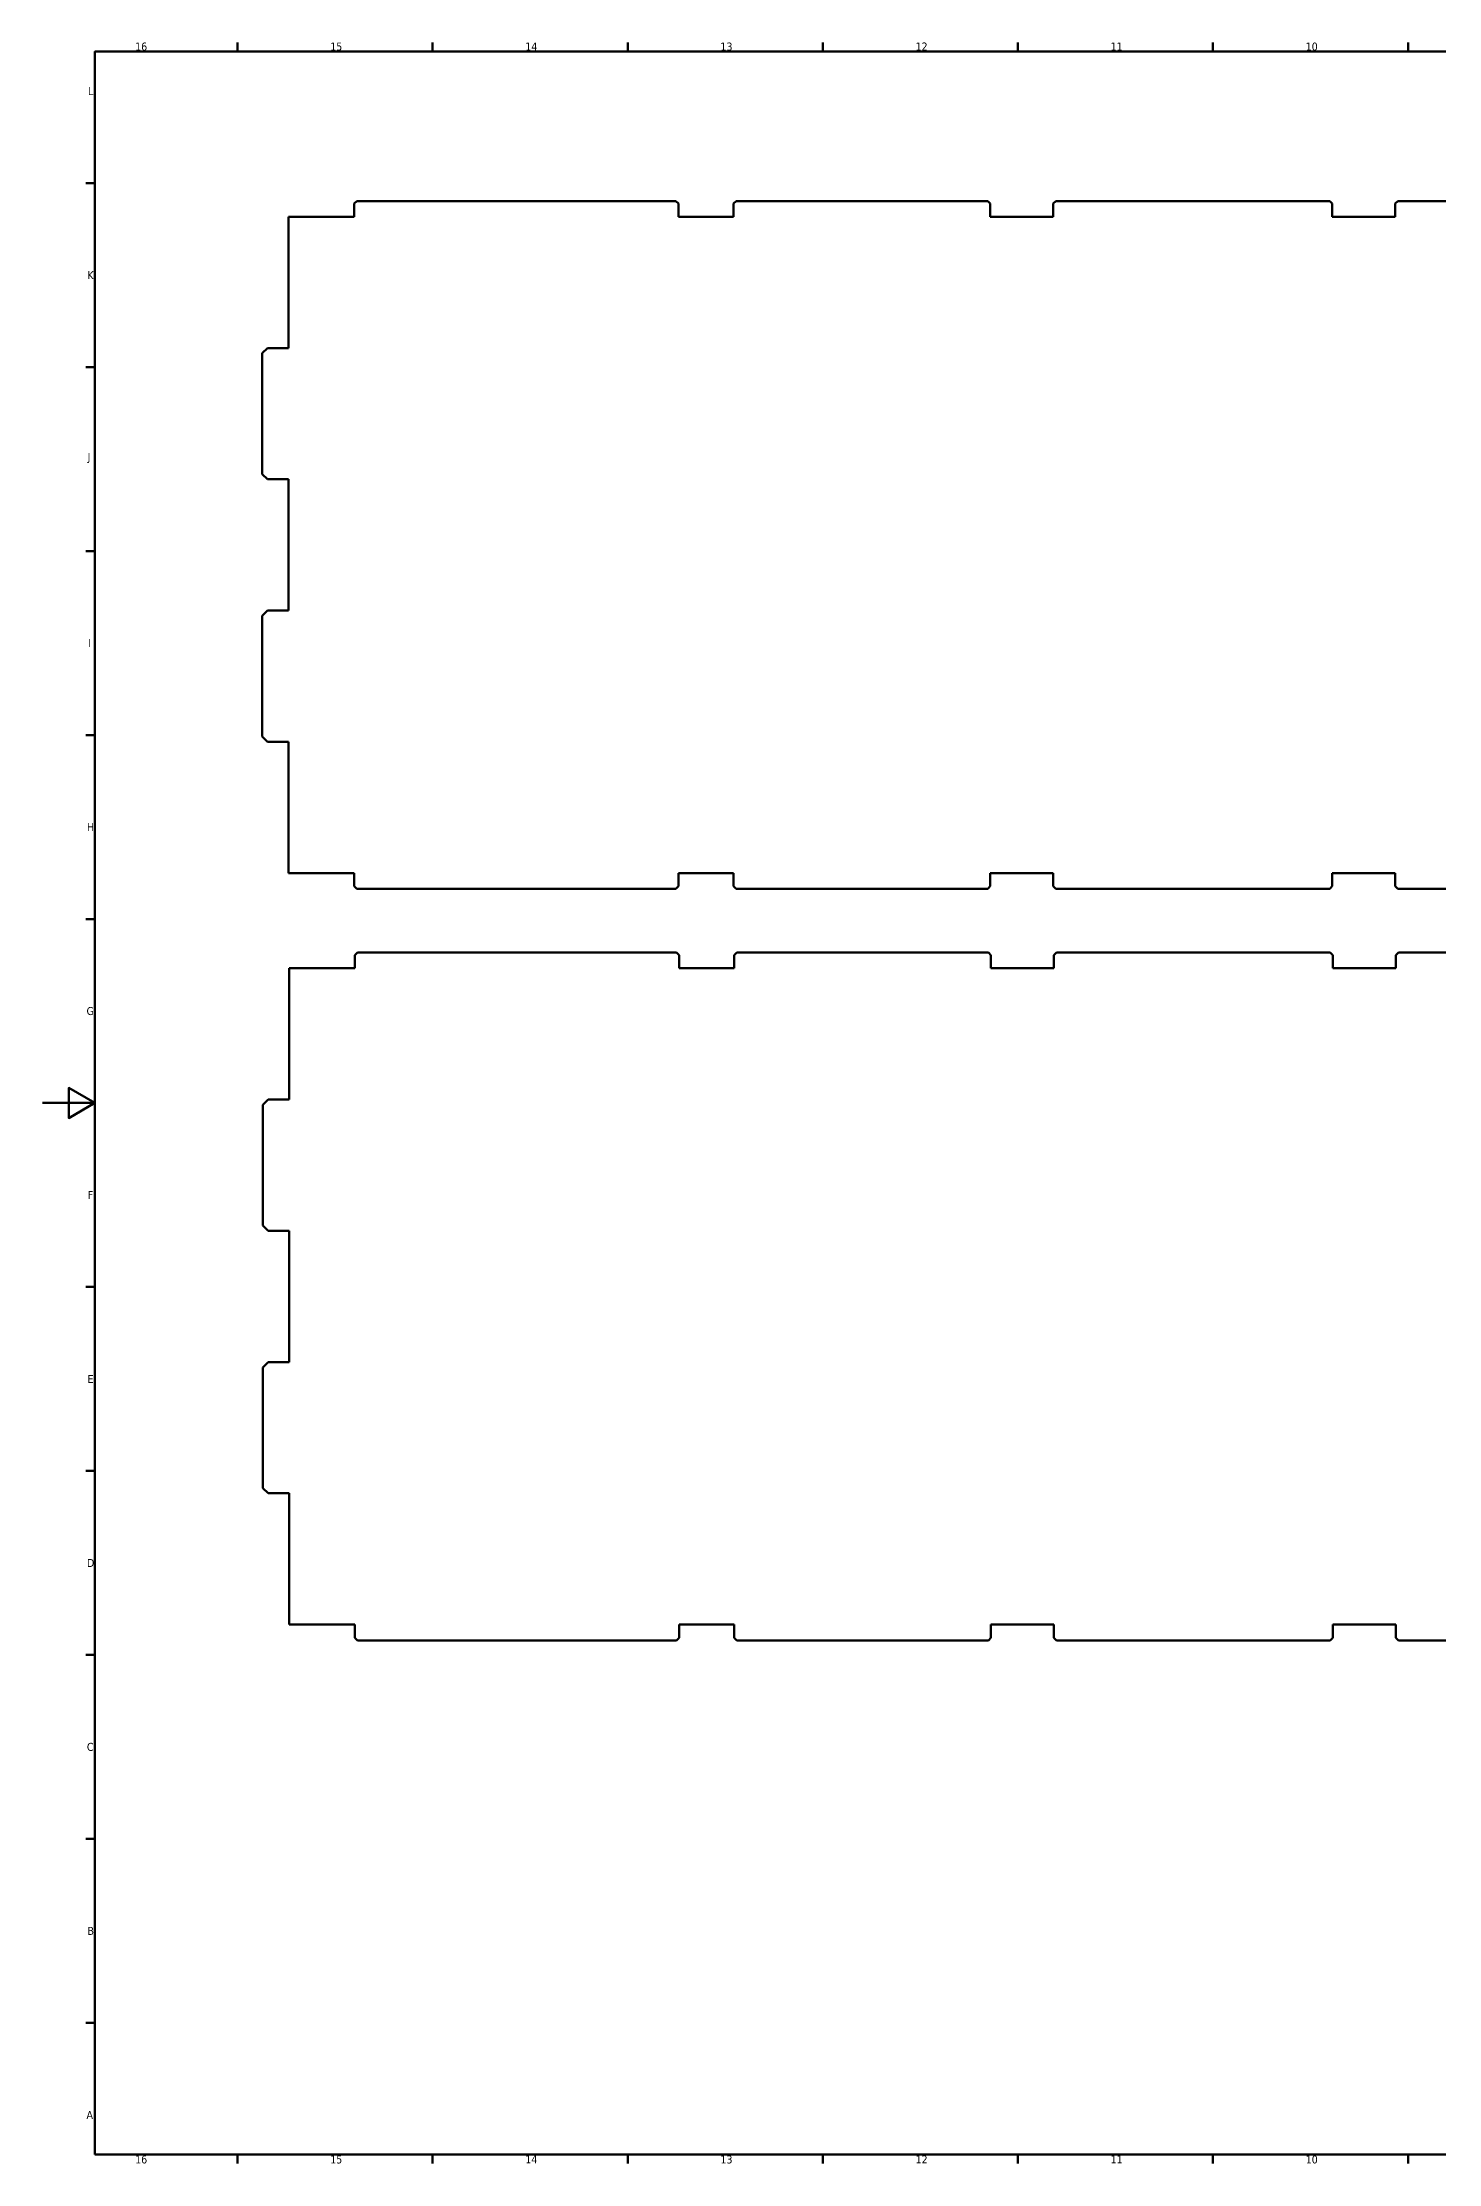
# Model space of a CAD drawing. Header units: inches. Extents: x 0 to 46.8, y 0 to 33.1.
# Drawn here: x 0 to 20.94, y 0.65 to 32.46 of the extents above; entities that cross this region are included whole.
import ezdxf

# ---------------------------------------------------------------- set-up
doc = ezdxf.new("R2010")
doc.units = ezdxf.units.IN
doc.header["$MEASUREMENT"] = 0
doc.layers.add('Border (ANSI)', color=7, linetype='Continuous', lineweight=70)
doc.layers.add('Visible (ANSI)', color=7, linetype='Continuous', lineweight=50)
doc.styles.add('Note Text (ANSI)', font='tahoma.ttf')

# ---------------------------------------------------------------- blocks, each defined once
blk = doc.blocks.new('Borders Default Border')
at = {"layer": 'Border (ANSI)'}
for p, q in [((2.926, 32.323), (2.926, 32.459)), ((5.851, 32.323), (5.851, 32.459)), ((8.777, 32.323), (8.777, 32.459)), ((11.703, 32.323), (11.703, 32.459)), ((14.628, 32.323), (14.628, 32.459)), ((17.554, 32.323), (17.554, 32.459)), ((20.48, 32.323), (20.48, 32.459)), ((0.787, 30.351), (0.652, 30.351)), ((0.787, 27.592), (0.652, 27.592)), ((0.787, 24.833), (0.652, 24.833)), ((0.787, 22.073), (0.652, 22.073)), ((0.787, 19.314), (0.652, 19.314)), ((0.787, 13.796), (0.652, 13.796)), ((0.787, 11.037), (0.652, 11.037)), ((0.787, 8.278), (0.652, 8.278)), ((0.787, 5.518), (0.652, 5.518)), ((0.787, 2.759), (0.652, 2.759)), ((2.926, 0.787), (2.926, 0.652)), ((5.851, 0.787), (5.851, 0.652)), ((8.777, 0.787), (8.777, 0.652)), ((11.703, 0.787), (11.703, 0.652)), ((14.628, 0.787), (14.628, 0.652)), ((17.554, 0.787), (17.554, 0.652)), ((20.48, 0.787), (20.48, 0.652))]:
    blk.add_line(p, q, dxfattribs=at)
at = {"layer": 'Border (ANSI)', "flags": 128}
for points in [[(0.787, 0.787), (0.787, 32.323), (46.024, 32.323), (46.024, 0.787), (0.787, 0.787)], [(0, 16.555), (0.787, 16.555), (0.394, 16.782), (0.394, 16.328), (0.787, 16.555)]]:
    blk.add_lwpolyline(points, dxfattribs=at)
at = {"layer": 'Border (ANSI)', "char_height": 0.12, "attachment_point": 7, "style": 'Note Text (ANSI)'}
for s, insert in [('16', (1.391, 32.336)), ('15', (4.316, 32.336)), ('14', (7.242, 32.339)), ('13', (10.168, 32.336)), ('12', (13.094, 32.339)), ('11', (16.019, 32.339)), ('10', (18.945, 32.336)), ('L', (0.683, 31.671)), ('K', (0.675, 28.911)), ('J', (0.678, 26.151)), ('I', (0.688, 23.393)), ('H', (0.668, 20.634)), ('G', (0.662, 17.872)), ('F', (0.681, 15.116)), ('E', (0.677, 12.356)), ('D', (0.668, 9.597)), ('C', (0.667, 6.836)), ('B', (0.675, 4.079)), ('A', (0.661, 1.32)), ('16', (1.391, 0.649)), ('15', (4.316, 0.649)), ('14', (7.242, 0.652)), ('13', (10.168, 0.649)), ('12', (13.094, 0.652)), ('11', (16.019, 0.652)), ('10', (18.945, 0.649))]:
    blk.add_mtext(s, dxfattribs=dict(at, insert=insert))

msp = doc.modelspace()

# ---------------------------------------------------------------- linework, layer by layer
at = {"layer": 'Visible (ANSI)'}
for p, q in [((4.677, 30.043), (4.716, 30.082)), ((4.677, 30.043), (4.677, 29.846)), ((9.499, 30.082), (4.716, 30.082)), ((9.499, 30.082), (9.538, 30.043)), ((9.538, 29.846), (9.538, 30.043)), ((10.365, 30.043), (10.404, 30.082)), ((10.365, 30.043), (10.365, 29.846)), ((14.176, 30.082), (10.404, 30.082)), ((14.176, 30.082), (14.215, 30.043)), ((14.215, 29.846), (14.215, 30.043)), ((15.158, 30.043), (15.197, 30.082)), ((15.158, 30.043), (15.158, 29.846)), ((19.305, 30.082), (15.197, 30.082)), ((19.305, 30.082), (19.344, 30.043)), ((19.344, 29.846), (19.344, 30.043)), ((20.287, 30.043), (20.326, 30.082)), ((20.287, 30.043), (20.287, 29.846)), ((24.097, 30.082), (20.326, 30.082)), ((3.689, 29.846), (3.689, 27.877)), ((4.677, 29.846), (3.689, 29.846)), ((10.365, 29.846), (9.538, 29.846)), ((15.158, 29.846), (14.215, 29.846)), ((20.287, 29.846), (19.344, 29.846)), ((3.295, 27.799), (3.374, 27.877)), ((3.295, 27.799), (3.295, 25.988)), ((3.689, 27.877), (3.374, 27.877)), ((3.374, 25.909), (3.295, 25.988)), ((3.374, 25.909), (3.689, 25.909)), ((3.689, 25.909), (3.689, 23.94)), ((3.295, 23.862), (3.374, 23.94)), ((3.295, 23.862), (3.295, 22.051)), ((3.689, 23.94), (3.374, 23.94)), ((3.374, 21.972), (3.295, 22.051)), ((3.374, 21.972), (3.689, 21.972)), ((3.689, 21.972), (3.689, 20.003)), ((3.689, 20.003), (4.677, 20.003)), ((4.677, 20.003), (4.677, 19.806)), ((4.716, 19.767), (4.677, 19.806)), ((4.716, 19.767), (9.499, 19.767)), ((9.538, 19.806), (9.499, 19.767)), ((9.538, 20.003), (10.365, 20.003)), ((9.538, 19.806), (9.538, 20.003)), ((10.365, 20.003), (10.365, 19.806)), ((10.404, 19.767), (10.365, 19.806)), ((10.404, 19.767), (14.176, 19.767)), ((14.215, 19.806), (14.176, 19.767)), ((14.215, 20.003), (15.158, 20.003)), ((14.215, 19.806), (14.215, 20.003)), ((15.158, 20.003), (15.158, 19.806)), ((15.197, 19.767), (15.158, 19.806)), ((15.197, 19.767), (19.305, 19.767)), ((19.344, 19.806), (19.305, 19.767)), ((19.344, 20.003), (20.287, 20.003)), ((19.344, 19.806), (19.344, 20.003)), ((20.287, 20.003), (20.287, 19.806)), ((20.326, 19.767), (20.287, 19.806)), ((20.326, 19.767), (24.097, 19.767)), ((4.687, 18.771), (4.726, 18.811)), ((4.687, 18.771), (4.687, 18.575)), ((9.509, 18.811), (4.726, 18.811)), ((9.509, 18.811), (9.548, 18.771)), ((9.548, 18.575), (9.548, 18.771)), ((10.375, 18.771), (10.414, 18.811)), ((10.375, 18.771), (10.375, 18.575)), ((14.186, 18.811), (10.414, 18.811)), ((14.186, 18.811), (14.225, 18.771)), ((14.225, 18.575), (14.225, 18.771)), ((15.167, 18.771), (15.207, 18.811)), ((15.167, 18.771), (15.167, 18.575)), ((19.314, 18.811), (15.207, 18.811)), ((19.314, 18.811), (19.354, 18.771)), ((19.354, 18.575), (19.354, 18.771)), ((20.296, 18.771), (20.336, 18.811)), ((20.296, 18.771), (20.296, 18.575)), ((24.107, 18.811), (20.336, 18.811)), ((3.698, 18.575), (3.698, 16.606)), ((4.687, 18.575), (3.698, 18.575)), ((10.375, 18.575), (9.548, 18.575)), ((15.167, 18.575), (14.225, 18.575)), ((20.296, 18.575), (19.354, 18.575)), ((3.305, 16.527), (3.384, 16.606)), ((3.698, 16.606), (3.384, 16.606)), ((3.305, 16.527), (3.305, 14.716)), ((3.384, 14.638), (3.305, 14.716)), ((3.384, 14.638), (3.698, 14.638)), ((3.698, 14.638), (3.698, 12.669)), ((3.305, 12.59), (3.384, 12.669)), ((3.305, 12.59), (3.305, 10.779)), ((3.698, 12.669), (3.384, 12.669)), ((3.384, 10.701), (3.305, 10.779)), ((3.384, 10.701), (3.698, 10.701)), ((3.698, 10.701), (3.698, 8.732)), ((3.698, 8.732), (4.687, 8.732)), ((4.687, 8.732), (4.687, 8.535)), ((9.548, 8.732), (10.375, 8.732)), ((9.548, 8.535), (9.548, 8.732)), ((10.375, 8.732), (10.375, 8.535)), ((14.225, 8.732), (15.167, 8.732)), ((14.225, 8.535), (14.225, 8.732)), ((15.167, 8.732), (15.167, 8.535)), ((19.354, 8.732), (20.296, 8.732)), ((19.354, 8.535), (19.354, 8.732)), ((20.296, 8.732), (20.296, 8.535)), ((4.726, 8.496), (4.687, 8.535)), ((4.726, 8.496), (9.509, 8.496)), ((9.548, 8.535), (9.509, 8.496)), ((10.414, 8.496), (10.375, 8.535)), ((10.414, 8.496), (14.186, 8.496)), ((14.225, 8.535), (14.186, 8.496)), ((15.207, 8.496), (15.167, 8.535)), ((15.207, 8.496), (19.314, 8.496)), ((19.354, 8.535), (19.314, 8.496)), ((20.336, 8.496), (20.296, 8.535)), ((20.336, 8.496), (24.107, 8.496))]:
    msp.add_line(p, q, dxfattribs=at)

# ---------------------------------------------------------------- block references
msp.add_blockref('Borders Default Border', (0, 0))

doc.saveas('drawing.dxf')
